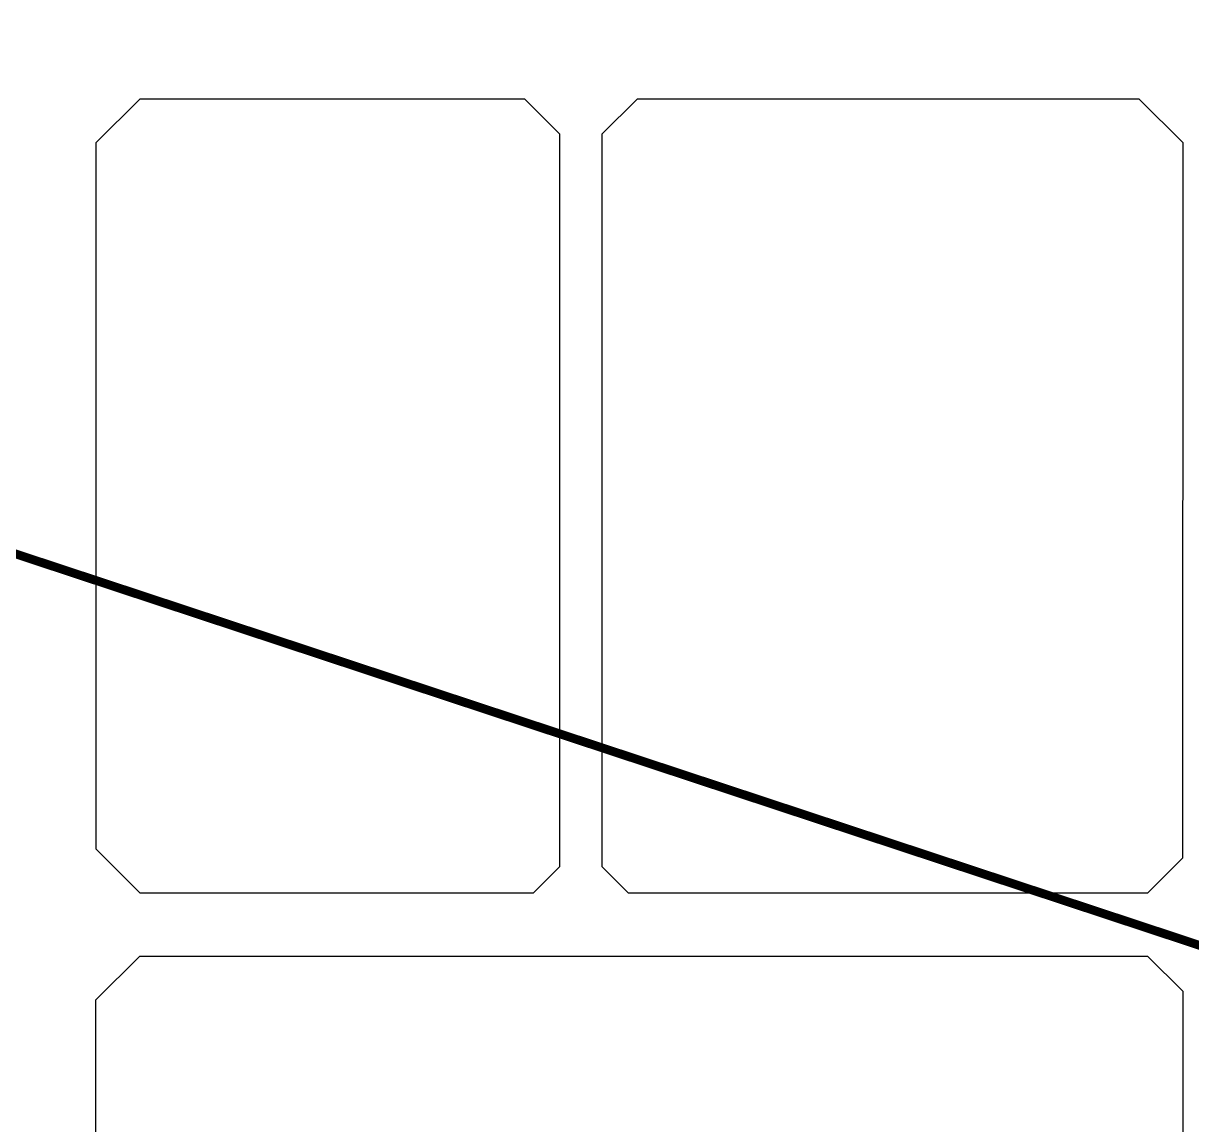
# Model space of a CAD drawing. Header units: millimetres. Extents: x 19715 to 35549, y 3563 to 14826.
# Drawn here: x 21753 to 22419, y 7833 to 8460 of the extents above; entities that cross this region are included whole.
import ezdxf

# ---------------------------------------------------------------- set-up
doc = ezdxf.new("R2010")
doc.units = ezdxf.units.MM
doc.linetypes.add('BORDER', pattern=[44.45, 12.7, -6.35, 12.7, -6.35, 0, -6.35])
doc.layers.add('0000边界', color=5, linetype='Continuous', lineweight=0)
doc.layers.add('RD-红线', color=7, linetype='Continuous')

msp = doc.modelspace()

# ---------------------------------------------------------------- linework, layer by layer
at = {"layer": '0000边界', "linetype": 'BORDER', "ltscale": 5, "const_width": 5}
msp.add_lwpolyline([(21587.23, 9725.65), (21620.22, 9694.34), (21734.48, 9643.08), (21734.5, 8162.89), (22589.98, 7880.12), (24215.66, 7317.16), (24497.44, 7317.16), (24689.76, 7317.16), (24759.75, 7135.58), (25150.55, 7001.51), (26117.26, 6956.91), (26275.3, 6169.54), (26470.32, 5471.54), (27485.77, 5490.58)], dxfattribs=at)
at = {"layer": 'RD-红线', "flags": 128}
for points in [[(21819.5, 8417.16), (21794.5, 8392.16), (21794.5, 7990.16), (21819.5, 7965.16), (22043.82, 7965.16), (22058.82, 7980.16), (22058.82, 8397.16), (22038.82, 8417.16)], [(22388.84, 8417.16), (22102.82, 8417.16), (22082.82, 8397.16), (22082.82, 7980.16), (22097.82, 7965.16), (22393.64, 7965.16), (22413.64, 7985.15), (22413.84, 8392.14)]]:
    msp.add_lwpolyline(points, close=True, dxfattribs=at)
msp.add_lwpolyline([(21779.04, 7678.58, 0.055575), (21794.51, 7817.34), (21794.5, 7904.16), (21819.5, 7929.16), (22393.61, 7929.16), (22413.61, 7909.15), (22413.37, 7412.16), (22378.35, 7377.16), (22178.39, 7377.16, -0.0995), (21764.97, 7460.25, -0.0995)], format="xyb", dxfattribs=at)

doc.saveas('drawing.dxf')
